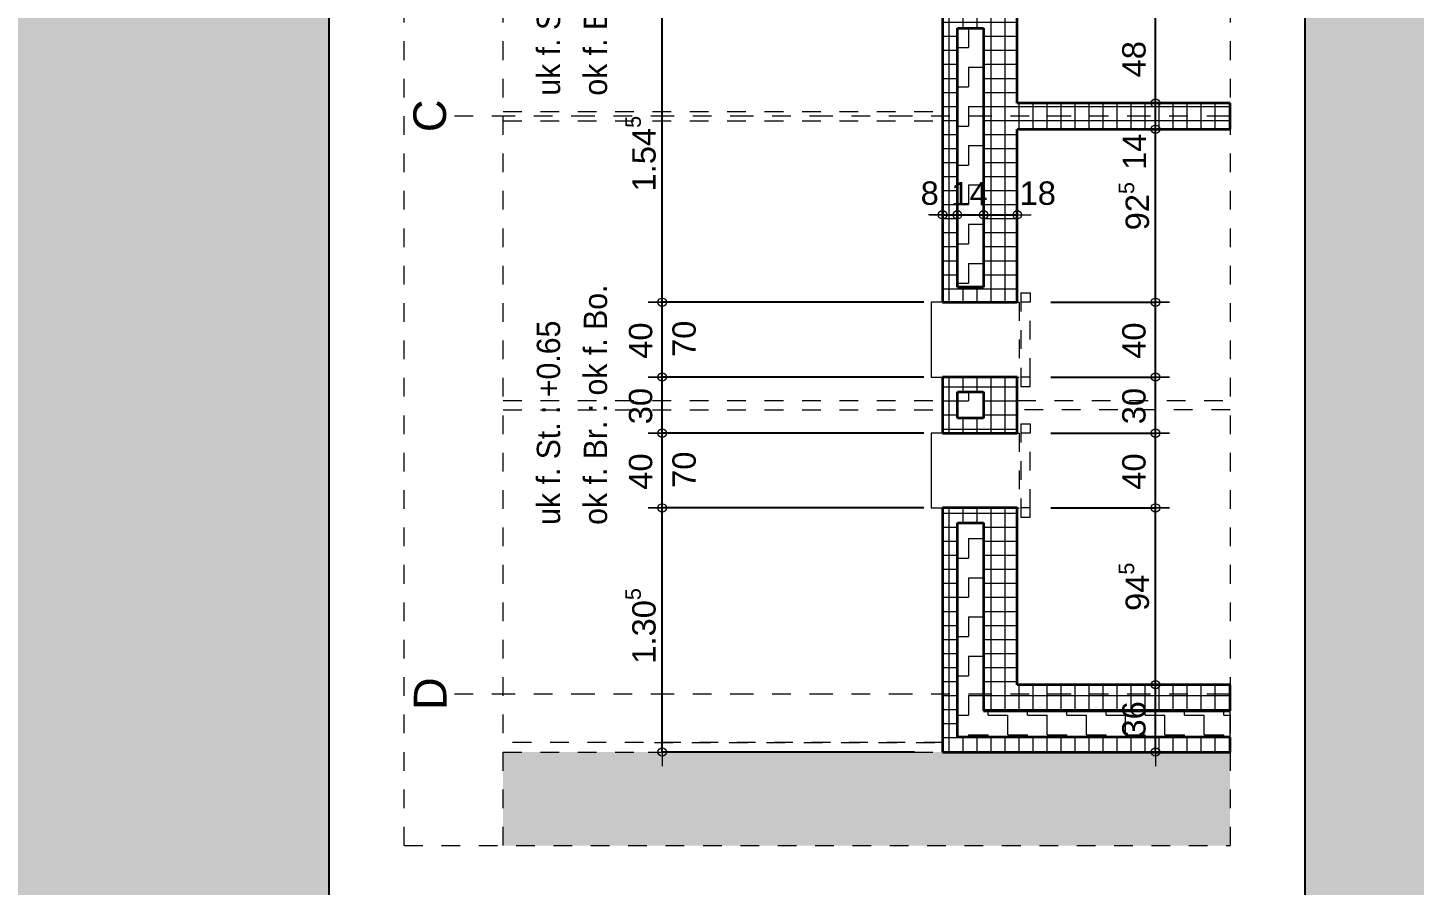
# Model space of a CAD drawing. Header units: metres. Extents: x -117 to -12, y 122 to 163.
# Drawn here: x -89.46 to -82.04, y 144.94 to 149.52 of the extents above; entities that cross this region are included whole.
import ezdxf

# ---------------------------------------------------------------- set-up
doc = ezdxf.new("R2010")
doc.units = ezdxf.units.M
doc.header["$PDMODE"] = 65
for name, pattern in [('AUSGEZOGEN', [0]), ('GETRENNT2_S10', [0.255, 0.125, -0.065, 0, -0.065]), ('STRICHLINIE2_S3', [0.125, 0.075, -0.05]), ('STRICHLINIE_S4', [0.165, 0.125, -0.04]), ('VERDECKT2_S2', [0.09, 0.05, -0.04])]:
    doc.linetypes.add(name, pattern=pattern)
for name, color, linetype, lineweight in [('XR$1$Bauachsen_grob', 7, 'GETRENNT2_S10', 13), ('XR$1$Bauherr', 203, 'VERDECKT2_S2', 13), ('XR$1$Beton_verdeckt_vorne', 7, 'STRICHLINIE2_S3', 13), ('XR$1$Daemmung', 7, 'AUSGEZOGEN', 18), ('XR$1$Detailierung_Allgemein', 7, 'AUSGEZOGEN', 13), ('XR$1$Fensterbank', 7, 'AUSGEZOGEN', 13), ('XR$1$Gartenanlagen', 117, 'STRICHLINIE_S4', 13), ('XR$1$Hilfskonstruktion', 5, 'VERDECKT2_S2', 13), ('XR$1$Text_Koten', 7, 'AUSGEZOGEN', 25), ('XR$1$Wand_Fertigelement', 7, 'AUSGEZOGEN', 35), ('XR$1$Werkplan-_Ausfuehrungsmasse', 7, 'AUSGEZOGEN', 13)]:
    doc.layers.add(name, color=color, linetype=linetype, lineweight=lineweight)
doc.styles.add('ARIAL', font='ARIAL.TTF')
doc.dimstyles.new('_DIMSTYLE_10', dxfattribs={"dimtxt": 0.125, "dimasz": 0.15, "dimexe": 0, "dimexo": 0, "dimgap": 0.0625, "dimtad": 2, "dimdec": 1, "dimlfac": 100, "dimrnd": 0.5, "dimzin": 4, "dimdsep": 46, "dimtxsty": 'ARIAL', "dimblk1": 'ALL_ML_KREIS', "dimblk2": 'ALL_ML_KREIS', "dimsah": 1, "dimcen": 0, "dimclrd": 256, "dimclre": 256, "dimclrt": 256, "dimadec": 0, "dimazin": 0, "dimtfac": 1, "dimtdec": 0, "dimtix": 1, "dimtmove": 2, "dimatfit": 3, "dimfxl": 0, "dimtvp": 1.2, "dimtzin": 0, "dimlwd": 0, "dimlwe": -1, "dimarcsym": 0})
doc.dimstyles.new('_DIMSTYLE_11', dxfattribs={"dimtxt": 0.125, "dimasz": 0.15, "dimexe": 0, "dimexo": 0, "dimgap": 0.0625, "dimtad": 2, "dimdec": 3, "dimrnd": 0.005, "dimzin": 4, "dimdsep": 46, "dimtxsty": 'ARIAL', "dimblk1": 'ALL_ML_KREIS', "dimblk2": 'ALL_ML_KREIS', "dimsah": 1, "dimcen": 0, "dimclrd": 256, "dimclre": 256, "dimclrt": 256, "dimadec": 0, "dimazin": 0, "dimtfac": 1, "dimtdec": 0, "dimtix": 1, "dimtmove": 2, "dimatfit": 3, "dimfxl": 0, "dimtzin": 0, "dimlwd": 0, "dimlwe": -1, "dimarcsym": 0})
doc.dimstyles.new('_DIMSTYLE_34', dxfattribs={"dimtxt": 0.125, "dimasz": 0.15, "dimexe": 0, "dimexo": 0, "dimgap": 0.0625, "dimtad": 2, "dimdec": 1, "dimlfac": 100, "dimrnd": 0.1, "dimzin": 4, "dimdsep": 46, "dimtxsty": 'ARIAL', "dimblk1": 'ALL_ML_KREIS', "dimblk2": 'ALL_ML_KREIS', "dimsah": 1, "dimcen": 0, "dimclrd": 256, "dimclre": 256, "dimclrt": 256, "dimadec": 0, "dimazin": 0, "dimtfac": 1, "dimtdec": 0, "dimtix": 1, "dimtmove": 2, "dimatfit": 3, "dimfxl": 0, "dimtzin": 0, "dimlwd": 0, "dimlwe": -1, "dimarcsym": 0})
doc.dimstyles.new('_DIMSTYLE_37', dxfattribs={"dimtxt": 0.125, "dimasz": 0.15, "dimexe": 0, "dimexo": 0, "dimgap": 0.0625, "dimtad": 2, "dimdec": 1, "dimlfac": 100, "dimrnd": 0.1, "dimzin": 4, "dimdsep": 46, "dimtxsty": 'ARIAL', "dimblk1": 'ALL_ML_KREIS', "dimblk2": 'ALL_ML_KREIS', "dimsah": 1, "dimcen": 0, "dimclrd": 256, "dimclre": 256, "dimclrt": 256, "dimadec": 0, "dimazin": 0, "dimtfac": 1, "dimtdec": 0, "dimtix": 1, "dimtmove": 2, "dimatfit": 3, "dimfxl": 0, "dimtvp": 1.2, "dimtzin": 0, "dimlwd": 0, "dimlwe": -1, "dimarcsym": 0})
pattern_1 = [(0, (0, 0), (0, 0.075), []), (90, (0, 0), (-0.075, 5e-18), [])]
pattern_2 = [(270, (0.21, -0.21), (0.105, -0.105), [0.105, -0.105]), (360, (0.21, -0.21), (0.105, 0.105), [0.105, -0.105])]

# ---------------------------------------------------------------- blocks, each defined once
blk = doc.blocks.new('ALL_ML_KREIS')
at = {"color": 0, "linetype": 'ByBlock', "lineweight": -2}
for p, q in [((0, -0.5), (0, 0.5)), ((-1, 0), (0.5, 0))]:
    blk.add_line(p, q, dxfattribs=at)
blk.add_circle((0, 0), 0.15, dxfattribs=at)
blk = doc.blocks.new('*D226')
at = {"layer": 'DEFPOINTS'}
for p in [(-84.5601, 146.953), (-86.0601, 145.648), (-84.5601, 145.648)]:
    blk.add_point(p, dxfattribs=at)
at = {"layer": 'XR$1$Werkplan-_Ausfuehrungsmasse', "lineweight": -2}
for p, q in [((-84.6601, 146.953), (-86.0601, 146.953)), ((-86.0601, 145.648), (-86.0601, 146.953)), ((-84.7101, 145.648), (-86.0601, 145.648))]:
    blk.add_line(p, q, dxfattribs=at)
at = {"layer": 'XR$1$Werkplan-_Ausfuehrungsmasse', "xscale": 0.15, "yscale": 0.15, "zscale": 0.15}
for p, rotation in [((-86.0601, 146.953), 90), ((-86.0601, 145.648), 270)]:
    blk.add_blockref('ALL_ML_KREIS', p, dxfattribs=dict(at, rotation=rotation))
at = {"layer": 'XR$1$Werkplan-_Ausfuehrungsmasse', "insert": (-86.1749, 146.3223), "char_height": 0.125, "width": 0.625, "attachment_point": 5, "rotation": 90, "style": 'ARIAL'}
blk.add_mtext('\\A1;{\\A1;{1.30\\H0.082500;\\S5^ ;}}', dxfattribs=at)
blk = doc.blocks.new('*D227')
at = {"layer": 'DEFPOINTS'}
for p in [(-84.5601, 147.353), (-86.0601, 146.953), (-84.5601, 146.953)]:
    blk.add_point(p, dxfattribs=at)
at = {"layer": 'XR$1$Werkplan-_Ausfuehrungsmasse', "lineweight": -2}
for p, q in [((-84.6601, 147.353), (-86.0601, 147.353)), ((-86.0601, 146.953), (-86.0601, 147.353)), ((-84.6601, 146.953), (-86.0601, 146.953))]:
    blk.add_line(p, q, dxfattribs=at)
at = {"layer": 'XR$1$Werkplan-_Ausfuehrungsmasse', "xscale": 0.15, "yscale": 0.15, "zscale": 0.15}
for p, rotation in [((-86.0601, 147.353), 90), ((-86.0601, 146.953), 270)]:
    blk.add_blockref('ALL_ML_KREIS', p, dxfattribs=dict(at, rotation=rotation))
at = {"layer": 'XR$1$Werkplan-_Ausfuehrungsmasse', "insert": (-86.1748, 147.1476), "char_height": 0.125, "width": 0.5, "attachment_point": 5, "rotation": 90, "style": 'ARIAL'}
blk.add_mtext('\\A1;{\\A1;{40\\H0.082500;\\S^ ;}}', dxfattribs=at)
at = {"layer": 'XR$1$Werkplan-_Ausfuehrungsmasse', "insert": (-86.0054, 147.0601), "char_height": 0.125, "width": 0.00625, "attachment_point": 1, "rotation": 90, "line_spacing_factor": 0.60241, "style": 'ARIAL'}
blk.add_mtext('\\A1;{70\\H0.082500;\\S^ ;}', dxfattribs=at)
blk = doc.blocks.new('*D228')
at = {"layer": 'DEFPOINTS'}
for p in [(-84.5601, 147.653), (-86.0601, 147.353), (-84.5601, 147.353)]:
    blk.add_point(p, dxfattribs=at)
at = {"layer": 'XR$1$Werkplan-_Ausfuehrungsmasse', "lineweight": -2}
for p, q in [((-84.6601, 147.653), (-86.0601, 147.653)), ((-86.0601, 147.353), (-86.0601, 147.653)), ((-84.6601, 147.353), (-86.0601, 147.353))]:
    blk.add_line(p, q, dxfattribs=at)
at = {"layer": 'XR$1$Werkplan-_Ausfuehrungsmasse', "xscale": 0.15, "yscale": 0.15, "zscale": 0.15}
for p, rotation in [((-86.0601, 147.653), 90), ((-86.0601, 147.353), 270)]:
    blk.add_blockref('ALL_ML_KREIS', p, dxfattribs=dict(at, rotation=rotation))
at = {"layer": 'XR$1$Werkplan-_Ausfuehrungsmasse', "insert": (-86.1749, 147.4976), "char_height": 0.125, "width": 0.5, "attachment_point": 5, "rotation": 90, "style": 'ARIAL'}
blk.add_mtext('\\A1;{\\A1;{30\\H0.082500;\\S^ ;}}', dxfattribs=at)
blk = doc.blocks.new('*D229')
at = {"layer": 'DEFPOINTS'}
for p in [(-84.5601, 148.053), (-86.0601, 147.653), (-84.5601, 147.653)]:
    blk.add_point(p, dxfattribs=at)
at = {"layer": 'XR$1$Werkplan-_Ausfuehrungsmasse', "lineweight": -2}
for p, q in [((-84.6601, 148.053), (-86.0601, 148.053)), ((-86.0601, 147.653), (-86.0601, 148.053)), ((-84.6601, 147.653), (-86.0601, 147.653))]:
    blk.add_line(p, q, dxfattribs=at)
at = {"layer": 'XR$1$Werkplan-_Ausfuehrungsmasse', "xscale": 0.15, "yscale": 0.15, "zscale": 0.15}
for p, rotation in [((-86.0601, 148.053), 90), ((-86.0601, 147.653), 270)]:
    blk.add_blockref('ALL_ML_KREIS', p, dxfattribs=dict(at, rotation=rotation))
at = {"layer": 'XR$1$Werkplan-_Ausfuehrungsmasse', "insert": (-86.1748, 147.8476), "char_height": 0.125, "width": 0.5, "attachment_point": 5, "rotation": 90, "style": 'ARIAL'}
blk.add_mtext('\\A1;{\\A1;{40\\H0.082500;\\S^ ;}}', dxfattribs=at)
at = {"layer": 'XR$1$Werkplan-_Ausfuehrungsmasse', "insert": (-86.0054, 147.7601), "char_height": 0.125, "width": 0.00625, "attachment_point": 1, "rotation": 90, "line_spacing_factor": 0.60241, "style": 'ARIAL'}
blk.add_mtext('\\A1;{70\\H0.082500;\\S^ ;}', dxfattribs=at)
blk = doc.blocks.new('*D230')
at = {"layer": 'DEFPOINTS'}
for p in [(-84.5601, 149.598), (-86.0601, 148.053), (-84.5601, 148.053)]:
    blk.add_point(p, dxfattribs=at)
at = {"layer": 'XR$1$Werkplan-_Ausfuehrungsmasse', "lineweight": -2}
for p, q in [((-84.6601, 149.598), (-86.0601, 149.598)), ((-86.0601, 148.053), (-86.0601, 149.598)), ((-84.6601, 148.053), (-86.0601, 148.053))]:
    blk.add_line(p, q, dxfattribs=at)
at = {"layer": 'XR$1$Werkplan-_Ausfuehrungsmasse', "xscale": 0.15, "yscale": 0.15, "zscale": 0.15}
for p, rotation in [((-86.0601, 149.598), 90), ((-86.0601, 148.053), 270)]:
    blk.add_blockref('ALL_ML_KREIS', p, dxfattribs=dict(at, rotation=rotation))
at = {"layer": 'XR$1$Werkplan-_Ausfuehrungsmasse', "insert": (-86.1748, 148.8473), "char_height": 0.125, "width": 0.625, "attachment_point": 5, "rotation": 90, "style": 'ARIAL'}
blk.add_mtext('\\A1;{\\A1;{1.54\\H0.082500;\\S5^ ;}}', dxfattribs=at)
blk = doc.blocks.new('*D237')
at = {"layer": 'DEFPOINTS'}
for p in [(-84.1601, 146.008), (-84.5601, 145.648), (-83.4201, 145.648)]:
    blk.add_point(p, dxfattribs=at)
at = {"layer": 'XR$1$Werkplan-_Ausfuehrungsmasse', "lineweight": -2}
for p, q in [((-83.9801, 146.008), (-83.4201, 146.008)), ((-83.4201, 145.648), (-83.4201, 146.008)), ((-83.9801, 145.648), (-83.4201, 145.648))]:
    blk.add_line(p, q, dxfattribs=at)
at = {"layer": 'XR$1$Werkplan-_Ausfuehrungsmasse', "xscale": 0.15, "yscale": 0.15, "zscale": 0.15}
for p, rotation in [((-83.4201, 146.008), 90), ((-83.4201, 145.648), 270)]:
    blk.add_blockref('ALL_ML_KREIS', p, dxfattribs=dict(at, rotation=rotation))
at = {"layer": 'XR$1$Werkplan-_Ausfuehrungsmasse', "insert": (-83.5349, 145.8224), "char_height": 0.125, "width": 0.5, "attachment_point": 5, "rotation": 90, "style": 'ARIAL'}
blk.add_mtext('\\A1;{\\A1;{36\\H0.082500;\\S^ ;}}', dxfattribs=at)
blk = doc.blocks.new('*D238')
at = {"layer": 'DEFPOINTS'}
for p in [(-84.1601, 146.953), (-84.1601, 146.008), (-83.4201, 146.008)]:
    blk.add_point(p, dxfattribs=at)
at = {"layer": 'XR$1$Werkplan-_Ausfuehrungsmasse', "lineweight": -2}
for p, q in [((-83.9801, 146.953), (-83.4201, 146.953)), ((-83.4201, 146.008), (-83.4201, 146.953)), ((-83.9801, 146.008), (-83.4201, 146.008))]:
    blk.add_line(p, q, dxfattribs=at)
at = {"layer": 'XR$1$Werkplan-_Ausfuehrungsmasse', "xscale": 0.15, "yscale": 0.15, "zscale": 0.15}
for p, rotation in [((-83.4201, 146.953), 90), ((-83.4201, 146.008), 270)]:
    blk.add_blockref('ALL_ML_KREIS', p, dxfattribs=dict(at, rotation=rotation))
at = {"layer": 'XR$1$Werkplan-_Ausfuehrungsmasse', "insert": (-83.5348, 146.5314), "char_height": 0.125, "width": 0.5, "attachment_point": 5, "rotation": 90, "style": 'ARIAL'}
blk.add_mtext('\\A1;{\\A1;{94\\H0.082500;\\S5^ ;}}', dxfattribs=at)
blk = doc.blocks.new('*D239')
at = {"layer": 'DEFPOINTS'}
for p in [(-84.1601, 147.353), (-84.1601, 146.953), (-83.4201, 146.953)]:
    blk.add_point(p, dxfattribs=at)
at = {"layer": 'XR$1$Werkplan-_Ausfuehrungsmasse', "lineweight": -2}
for p, q in [((-83.9801, 147.353), (-83.4201, 147.353)), ((-83.4201, 146.953), (-83.4201, 147.353)), ((-83.9801, 146.953), (-83.4201, 146.953))]:
    blk.add_line(p, q, dxfattribs=at)
at = {"layer": 'XR$1$Werkplan-_Ausfuehrungsmasse', "xscale": 0.15, "yscale": 0.15, "zscale": 0.15}
for p, rotation in [((-83.4201, 147.353), 90), ((-83.4201, 146.953), 270)]:
    blk.add_blockref('ALL_ML_KREIS', p, dxfattribs=dict(at, rotation=rotation))
at = {"layer": 'XR$1$Werkplan-_Ausfuehrungsmasse', "insert": (-83.5348, 147.1476), "char_height": 0.125, "width": 0.5, "attachment_point": 5, "rotation": 90, "style": 'ARIAL'}
blk.add_mtext('\\A1;{\\A1;{40\\H0.082500;\\S^ ;}}', dxfattribs=at)
blk = doc.blocks.new('*D240')
at = {"layer": 'DEFPOINTS'}
for p in [(-84.1601, 147.653), (-84.1601, 147.353), (-83.4201, 147.353)]:
    blk.add_point(p, dxfattribs=at)
at = {"layer": 'XR$1$Werkplan-_Ausfuehrungsmasse', "lineweight": -2}
for p, q in [((-83.9801, 147.653), (-83.4201, 147.653)), ((-83.4201, 147.353), (-83.4201, 147.653)), ((-83.9801, 147.353), (-83.4201, 147.353))]:
    blk.add_line(p, q, dxfattribs=at)
at = {"layer": 'XR$1$Werkplan-_Ausfuehrungsmasse', "xscale": 0.15, "yscale": 0.15, "zscale": 0.15}
for p, rotation in [((-83.4201, 147.653), 90), ((-83.4201, 147.353), 270)]:
    blk.add_blockref('ALL_ML_KREIS', p, dxfattribs=dict(at, rotation=rotation))
at = {"layer": 'XR$1$Werkplan-_Ausfuehrungsmasse', "insert": (-83.5349, 147.4976), "char_height": 0.125, "width": 0.5, "attachment_point": 5, "rotation": 90, "style": 'ARIAL'}
blk.add_mtext('\\A1;{\\A1;{30\\H0.082500;\\S^ ;}}', dxfattribs=at)
blk = doc.blocks.new('*D241')
at = {"layer": 'DEFPOINTS'}
for p in [(-84.1601, 148.053), (-84.1601, 147.653), (-83.4201, 147.653)]:
    blk.add_point(p, dxfattribs=at)
at = {"layer": 'XR$1$Werkplan-_Ausfuehrungsmasse', "lineweight": -2}
for p, q in [((-83.9801, 148.053), (-83.4201, 148.053)), ((-83.4201, 147.653), (-83.4201, 148.053)), ((-83.9801, 147.653), (-83.4201, 147.653))]:
    blk.add_line(p, q, dxfattribs=at)
at = {"layer": 'XR$1$Werkplan-_Ausfuehrungsmasse', "xscale": 0.15, "yscale": 0.15, "zscale": 0.15}
for p, rotation in [((-83.4201, 148.053), 90), ((-83.4201, 147.653), 270)]:
    blk.add_blockref('ALL_ML_KREIS', p, dxfattribs=dict(at, rotation=rotation))
at = {"layer": 'XR$1$Werkplan-_Ausfuehrungsmasse', "insert": (-83.5348, 147.8476), "char_height": 0.125, "width": 0.5, "attachment_point": 5, "rotation": 90, "style": 'ARIAL'}
blk.add_mtext('\\A1;{\\A1;{40\\H0.082500;\\S^ ;}}', dxfattribs=at)
blk = doc.blocks.new('*D242')
at = {"layer": 'DEFPOINTS'}
for p in [(-84.1601, 148.978), (-84.1601, 148.053), (-83.4201, 148.053)]:
    blk.add_point(p, dxfattribs=at)
at = {"layer": 'XR$1$Werkplan-_Ausfuehrungsmasse', "lineweight": -2}
for p, q in [((-83.9801, 148.978), (-83.4201, 148.978)), ((-83.4201, 148.053), (-83.4201, 148.978)), ((-83.9801, 148.053), (-83.4201, 148.053))]:
    blk.add_line(p, q, dxfattribs=at)
at = {"layer": 'XR$1$Werkplan-_Ausfuehrungsmasse', "xscale": 0.15, "yscale": 0.15, "zscale": 0.15}
for p, rotation in [((-83.4201, 148.978), 90), ((-83.4201, 148.053), 270)]:
    blk.add_blockref('ALL_ML_KREIS', p, dxfattribs=dict(at, rotation=rotation))
at = {"layer": 'XR$1$Werkplan-_Ausfuehrungsmasse', "insert": (-83.5348, 148.5664), "char_height": 0.125, "width": 0.5, "attachment_point": 5, "rotation": 90, "style": 'ARIAL'}
blk.add_mtext('\\A1;{\\A1;{92\\H0.082500;\\S5^ ;}}', dxfattribs=at)
blk = doc.blocks.new('*D243')
at = {"layer": 'DEFPOINTS'}
for p in [(-84.1601, 149.118), (-84.1601, 148.978), (-83.4201, 148.978)]:
    blk.add_point(p, dxfattribs=at)
at = {"layer": 'XR$1$Werkplan-_Ausfuehrungsmasse', "lineweight": -2}
for p, q in [((-83.9801, 149.118), (-83.4201, 149.118)), ((-83.4201, 148.978), (-83.4201, 149.118)), ((-83.9801, 148.978), (-83.4201, 148.978))]:
    blk.add_line(p, q, dxfattribs=at)
at = {"layer": 'XR$1$Werkplan-_Ausfuehrungsmasse', "xscale": 0.15, "yscale": 0.15, "zscale": 0.15}
for p, rotation in [((-83.4201, 149.118), 90), ((-83.4201, 148.978), 270)]:
    blk.add_blockref('ALL_ML_KREIS', p, dxfattribs=dict(at, rotation=rotation))
at = {"layer": 'XR$1$Werkplan-_Ausfuehrungsmasse', "insert": (-83.5326, 148.8573), "char_height": 0.125, "width": 0.5, "attachment_point": 5, "rotation": 90, "style": 'ARIAL'}
blk.add_mtext('\\A1;{\\A1;{14\\H0.082500;\\S^ ;}}', dxfattribs=at)
blk = doc.blocks.new('*D244')
at = {"layer": 'DEFPOINTS'}
for p in [(-84.1601, 149.598), (-84.1601, 149.118), (-83.4201, 149.118)]:
    blk.add_point(p, dxfattribs=at)
at = {"layer": 'XR$1$Werkplan-_Ausfuehrungsmasse', "lineweight": -2}
for p, q in [((-83.9801, 149.598), (-83.4201, 149.598)), ((-83.4201, 149.118), (-83.4201, 149.598)), ((-83.9801, 149.118), (-83.4201, 149.118))]:
    blk.add_line(p, q, dxfattribs=at)
at = {"layer": 'XR$1$Werkplan-_Ausfuehrungsmasse', "xscale": 0.15, "yscale": 0.15, "zscale": 0.15}
for p, rotation in [((-83.4201, 149.598), 90), ((-83.4201, 149.118), 270)]:
    blk.add_blockref('ALL_ML_KREIS', p, dxfattribs=dict(at, rotation=rotation))
at = {"layer": 'XR$1$Werkplan-_Ausfuehrungsmasse', "insert": (-83.5348, 149.3523), "char_height": 0.125, "width": 0.5, "attachment_point": 5, "rotation": 90, "style": 'ARIAL'}
blk.add_mtext('\\A1;{\\A1;{48\\H0.082500;\\S^ ;}}', dxfattribs=at)
blk = doc.blocks.new('COMPLEXOBJECT_20')
at = {"layer": 'XR$1$Bauachsen_grob', "color": 8}
for p, q in [((-83.0212, 149.048), (-87.1704, 149.048)), ((-83.0212, 145.958), (-87.1704, 145.958))]:
    blk.add_line(p, q, dxfattribs=at)
at = {"layer": 'XR$1$Bauachsen_grob', "color": 8, "linetype": 'AUSGEZOGEN', "lineweight": 13, "char_height": 0.175, "width": 0.264875, "attachment_point": 9, "rotation": 90, "style": 'ARIAL'}
for s, insert in [('\\W0.99;C', (-87.214, 149.137)), ('\\W0.99;D', (-87.214, 146.047))]:
    blk.add_mtext(s, dxfattribs=dict(at, insert=insert))
blk = doc.blocks.new('COMPLEXOBJECT_21')
at = {"layer": 'XR$1$Detailierung_Allgemein', "lineweight": 25}
for p, q in [((-87.8415, 144.748), (-87.8415, 155.348)), ((-82.6212, 155.348), (-82.6212, 144.748))]:
    blk.add_line(p, q, dxfattribs=at)
blk = doc.blocks.new('*D893')
at = {"layer": 'DEFPOINTS'}
for p in [(-84.5601, 148.5207), (-84.4801, 148.133), (-84.5601, 148.053)]:
    blk.add_point(p, dxfattribs=at)
at = {"layer": 'XR$1$Werkplan-_Ausfuehrungsmasse', "lineweight": -2}
for p, q in [((-84.5601, 148.2207), (-84.5601, 148.5207)), ((-84.5601, 148.5207), (-84.4801, 148.5207)), ((-84.4801, 148.2207), (-84.4801, 148.5207))]:
    blk.add_line(p, q, dxfattribs=at)
at = {"layer": 'XR$1$Werkplan-_Ausfuehrungsmasse', "xscale": 0.15, "yscale": 0.15, "zscale": 0.15, "rotation": 180}
blk.add_blockref('ALL_ML_KREIS', (-84.5601, 148.5207), dxfattribs=at)
at = {"layer": 'XR$1$Werkplan-_Ausfuehrungsmasse', "xscale": 0.15, "yscale": 0.15, "zscale": 0.15}
blk.add_blockref('ALL_ML_KREIS', (-84.4801, 148.5207), dxfattribs=at)
at = {"layer": 'XR$1$Werkplan-_Ausfuehrungsmasse', "insert": (-84.6283, 148.6353), "char_height": 0.125, "width": 0.375, "attachment_point": 5, "style": 'ARIAL'}
blk.add_mtext('\\A1;{\\A1;{8\\H0.082500;\\S^ ;}}', dxfattribs=at)
blk = doc.blocks.new('*D894')
at = {"layer": 'DEFPOINTS'}
for p in [(-84.4801, 148.5207), (-84.4801, 148.133), (-84.3401, 148.133)]:
    blk.add_point(p, dxfattribs=at)
at = {"layer": 'XR$1$Werkplan-_Ausfuehrungsmasse', "lineweight": -2}
for p, q in [((-84.4801, 148.2207), (-84.4801, 148.5207)), ((-84.4801, 148.5207), (-84.3401, 148.5207)), ((-84.3401, 148.2207), (-84.3401, 148.5207))]:
    blk.add_line(p, q, dxfattribs=at)
at = {"layer": 'XR$1$Werkplan-_Ausfuehrungsmasse', "xscale": 0.15, "yscale": 0.15, "zscale": 0.15, "rotation": 180}
blk.add_blockref('ALL_ML_KREIS', (-84.4801, 148.5207), dxfattribs=at)
at = {"layer": 'XR$1$Werkplan-_Ausfuehrungsmasse', "xscale": 0.15, "yscale": 0.15, "zscale": 0.15}
blk.add_blockref('ALL_ML_KREIS', (-84.3401, 148.5207), dxfattribs=at)
at = {"layer": 'XR$1$Werkplan-_Ausfuehrungsmasse', "insert": (-84.4155, 148.6332), "char_height": 0.125, "width": 0.5, "attachment_point": 5, "style": 'ARIAL'}
blk.add_mtext('\\A1;{\\A1;{14\\H0.082500;\\S^ ;}}', dxfattribs=at)
blk = doc.blocks.new('*D895')
at = {"layer": 'DEFPOINTS'}
for p in [(-84.3401, 148.5207), (-84.3401, 148.133), (-84.1601, 148.053)]:
    blk.add_point(p, dxfattribs=at)
at = {"layer": 'XR$1$Werkplan-_Ausfuehrungsmasse', "lineweight": -2}
for p, q in [((-84.3401, 148.2207), (-84.3401, 148.5207)), ((-84.3401, 148.5207), (-84.1601, 148.5207)), ((-84.1601, 148.2207), (-84.1601, 148.5207))]:
    blk.add_line(p, q, dxfattribs=at)
at = {"layer": 'XR$1$Werkplan-_Ausfuehrungsmasse', "xscale": 0.15, "yscale": 0.15, "zscale": 0.15, "rotation": 180}
blk.add_blockref('ALL_ML_KREIS', (-84.3401, 148.5207), dxfattribs=at)
at = {"layer": 'XR$1$Werkplan-_Ausfuehrungsmasse', "xscale": 0.15, "yscale": 0.15, "zscale": 0.15}
blk.add_blockref('ALL_ML_KREIS', (-84.1601, 148.5207), dxfattribs=at)
at = {"layer": 'XR$1$Werkplan-_Ausfuehrungsmasse', "insert": (-84.0501, 148.6353), "char_height": 0.125, "width": 0.5, "attachment_point": 5, "style": 'ARIAL'}
blk.add_mtext('\\A1;{\\A1;{18\\H0.082500;\\S^ ;}}', dxfattribs=at)

msp = doc.modelspace()

# ---------------------------------------------------------------- hatches: boundary and pattern name
at = {"layer": 'XR$1$Daemmung', "linetype": 'AUSGEZOGEN', "lineweight": 13}
h = msp.add_hatch(dxfattribs=at)
h.set_pattern_fill('MUSTER', color=256, scale=0.105, angle=270, style=0, pattern_type=2)
h.set_pattern_definition(pattern_2)
h.paths.add_polyline_path([(-84.4801, 149.518), (-84.4801, 148.133), (-84.3401, 148.133), (-84.3401, 149.518)], flags=0)
h = msp.add_hatch(dxfattribs=at)
h.set_pattern_fill('MUSTER', color=256, scale=0.105, angle=270, style=0, pattern_type=2)
h.set_pattern_definition(pattern_2)
h.paths.add_polyline_path([(-84.4801, 147.573), (-84.4801, 147.433), (-84.3401, 147.433), (-84.3401, 147.573)], flags=0)
h = msp.add_hatch(dxfattribs=at)
h.set_pattern_fill('MUSTER', color=256, scale=0.105, angle=270, style=0, pattern_type=2)
h.set_pattern_definition(pattern_2)
h.paths.add_polyline_path([(-84.4801, 146.873), (-84.4801, 145.728), (-84.3401, 145.728), (-84.3401, 146.873)], flags=0)
h = msp.add_hatch(dxfattribs=at)
h.set_pattern_fill('MUSTER', color=256, scale=0.105, style=0, pattern_type=2)
h.set_pattern_definition([(0, (0.21, 0.21), (0.105, 0.105), [0.105, -0.105]), (90, (0.21, 0.21), (-0.105, 0.105), [0.105, -0.105])])
h.paths.add_polyline_path([(-84.3401, 145.728), (-83.0212, 145.728), (-83.0212, 145.868), (-84.3401, 145.868)], flags=0)
at = {"layer": 'XR$1$Gartenanlagen', "linetype": 'AUSGEZOGEN', "lineweight": -3}
h = msp.add_hatch(color=254, dxfattribs=at)
h.paths.add_polyline_path([(-28.4581, 146.738), (-28.4581, 149.458), (-28.4581, 149.758), (-30.393, 151.7134), (-32.1607, 149.9457), (-33.9285, 151.7134), (-35.6963, 149.9457), (-37.464, 151.7134), (-39.2318, 149.9457), (-45.449, 156.158), (-71.7431, 156.158), (-71.7431, 146.738)])
h.paths.add_polyline_path([(-80.8054, 151.7796), (-80.8054, 156.158), (-98.7957, 156.158), (-99.026, 156.1587), (-99.026, 156.158), (-99.1625, 156.0402), (-104.6764, 151.253), (-108.8664, 122.9999), (-31.5181, 122.8431), (-31.5181, 132.438), (-71.6081, 132.438), (-71.6081, 135.438), (-72.4331, 135.438), (-72.4331, 135.378), (-73.4331, 135.378), (-73.4331, 135.438), (-80.1306, 135.438), (-80.1306, 143.738), (-75.4451, 143.738), (-75.4451, 151.7796)])
h.paths.add_polyline_path([(-83.0212, 153.948), (-83.0212, 154.448), (-86.9116, 154.448), (-86.9116, 153.948)])
h.paths.add_polyline_path([(-86.9116, 145.648), (-86.9116, 145.148), (-83.0212, 145.148), (-83.0212, 145.648)])
h.paths.add_polyline_path([(-87.8415, 144.748), (-87.8415, 155.348), (-82.6212, 155.348), (-82.6212, 144.748)], flags=16)
at = {"layer": 'XR$1$Wand_Fertigelement', "lineweight": 13}
h = msp.add_hatch(dxfattribs=at)
h.set_pattern_fill('SCHRAFFUR_7', color=256, scale=0.05, style=0, pattern_type=2)
h.set_pattern_definition(pattern_1)
h.paths.add_polyline_path([(-84.5601, 149.518), (-84.3401, 149.518), (-84.3401, 149.598), (-84.5601, 149.598)], flags=0)
h = msp.add_hatch(dxfattribs=at)
h.set_pattern_fill('SCHRAFFUR_7', color=256, scale=0.05, style=0, pattern_type=2)
h.set_pattern_definition(pattern_1)
h.paths.add_polyline_path([(-84.3401, 149.598), (-84.3401, 148.053), (-84.1601, 148.053), (-84.1601, 149.598)], flags=0)
h = msp.add_hatch(dxfattribs=at)
h.set_pattern_fill('SCHRAFFUR_7', color=256, scale=0.05, style=0, pattern_type=2)
h.set_pattern_definition(pattern_1)
h.paths.add_polyline_path([(-84.5601, 149.518), (-84.5601, 148.133), (-84.4801, 148.133), (-84.4801, 149.518)], flags=0)
at = {"layer": 'XR$1$Wand_Fertigelement', "linetype": 'AUSGEZOGEN', "lineweight": 13}
h = msp.add_hatch(dxfattribs=at)
h.set_pattern_fill('SCHRAFFUR_7', scale=0.05, style=0, pattern_type=2)
h.set_pattern_definition(pattern_1)
h.paths.add_polyline_path([(-84.1601, 148.978), (-83.0212, 148.978), (-83.0212, 149.118), (-84.1601, 149.118)], flags=0)
at = {"layer": 'XR$1$Wand_Fertigelement', "lineweight": 13}
h = msp.add_hatch(dxfattribs=at)
h.set_pattern_fill('SCHRAFFUR_7', color=256, scale=0.05, style=0, pattern_type=2)
h.set_pattern_definition(pattern_1)
h.paths.add_polyline_path([(-84.5601, 148.053), (-84.3401, 148.053), (-84.3401, 148.133), (-84.5601, 148.133)], flags=0)
h = msp.add_hatch(dxfattribs=at)
h.set_pattern_fill('SCHRAFFUR_7', color=256, scale=0.05, style=0, pattern_type=2)
h.set_pattern_definition(pattern_1)
h.paths.add_polyline_path([(-84.5601, 147.573), (-84.3401, 147.573), (-84.3401, 147.653), (-84.5601, 147.653)], flags=0)
h = msp.add_hatch(dxfattribs=at)
h.set_pattern_fill('SCHRAFFUR_7', color=256, scale=0.05, style=0, pattern_type=2)
h.set_pattern_definition(pattern_1)
h.paths.add_polyline_path([(-84.3401, 147.653), (-84.3401, 147.353), (-84.1601, 147.353), (-84.1601, 147.653)], flags=0)
h = msp.add_hatch(dxfattribs=at)
h.set_pattern_fill('SCHRAFFUR_7', color=256, scale=0.05, style=0, pattern_type=2)
h.set_pattern_definition(pattern_1)
h.paths.add_polyline_path([(-84.5601, 147.573), (-84.5601, 147.433), (-84.4801, 147.433), (-84.4801, 147.573)], flags=0)
h = msp.add_hatch(dxfattribs=at)
h.set_pattern_fill('SCHRAFFUR_7', color=256, scale=0.05, style=0, pattern_type=2)
h.set_pattern_definition(pattern_1)
h.paths.add_polyline_path([(-84.5601, 147.353), (-84.3401, 147.353), (-84.3401, 147.433), (-84.5601, 147.433)], flags=0)
h = msp.add_hatch(dxfattribs=at)
h.set_pattern_fill('SCHRAFFUR_7', color=256, scale=0.05, style=0, pattern_type=2)
h.set_pattern_definition(pattern_1)
h.paths.add_polyline_path([(-84.5601, 146.873), (-84.3401, 146.873), (-84.3401, 146.953), (-84.5601, 146.953)], flags=0)
h = msp.add_hatch(dxfattribs=at)
h.set_pattern_fill('SCHRAFFUR_7', color=256, scale=0.05, style=0, pattern_type=2)
h.set_pattern_definition(pattern_1)
h.paths.add_polyline_path([(-84.3401, 146.953), (-84.3401, 145.868), (-84.1601, 145.868), (-84.1601, 146.953)], flags=0)
h = msp.add_hatch(dxfattribs=at)
h.set_pattern_fill('SCHRAFFUR_7', color=256, scale=0.05, style=0, pattern_type=2)
h.set_pattern_definition(pattern_1)
h.paths.add_polyline_path([(-84.5601, 146.873), (-84.5601, 145.648), (-84.4801, 145.648), (-84.4801, 146.873)], flags=0)
h = msp.add_hatch(dxfattribs=at)
h.set_pattern_fill('SCHRAFFUR_7', color=256, scale=0.05, style=0, pattern_type=2)
h.set_pattern_definition(pattern_1)
h.paths.add_polyline_path([(-84.1601, 145.868), (-83.0212, 145.868), (-83.0212, 146.008), (-84.1601, 146.008)], flags=0)
h = msp.add_hatch(dxfattribs=at)
h.set_pattern_fill('SCHRAFFUR_7', color=256, scale=0.05, style=0, pattern_type=2)
h.set_pattern_definition(pattern_1)
h.paths.add_polyline_path([(-84.4801, 145.648), (-83.0212, 145.648), (-83.0212, 145.728), (-84.4801, 145.728)], flags=0)

# ---------------------------------------------------------------- linework, layer by layer
at = {"layer": 'XR$1$Bauherr'}
for p, q in [((-86.9116, 149.073), (-84.5601, 149.073)), ((-86.9116, 149.023), (-84.5601, 149.023)), ((-84.1401, 148.103), (-84.1401, 147.603)), ((-84.1401, 148.103), (-84.0901, 148.103)), ((-84.0901, 148.103), (-84.0901, 148.053)), ((-84.0901, 148.053), (-84.1401, 148.053)), ((-84.0901, 147.653), (-84.0901, 148.053)), ((-84.0901, 147.653), (-84.1401, 147.653)), ((-84.0901, 147.603), (-84.0901, 147.653)), ((-84.1401, 147.603), (-84.0901, 147.603)), ((-86.9116, 147.528), (-84.5601, 147.528)), ((-84.1601, 147.478), (-84.1601, 147.528)), ((-84.1601, 147.528), (-83.0212, 147.528)), ((-86.9116, 147.478), (-84.5601, 147.478)), ((-83.0212, 147.478), (-84.1601, 147.478)), ((-84.1401, 147.403), (-84.1401, 146.903)), ((-84.1401, 147.403), (-84.0901, 147.403)), ((-84.0901, 147.403), (-84.0901, 147.353)), ((-84.0901, 147.353), (-84.1401, 147.353)), ((-84.0901, 146.953), (-84.0901, 147.353)), ((-84.0901, 146.953), (-84.1401, 146.953)), ((-84.0901, 146.903), (-84.0901, 146.953)), ((-84.1401, 146.903), (-84.0901, 146.903)), ((-84.5601, 145.698), (-86.9116, 145.698)), ((-86.1016, 145.698), (-84.5621, 145.698)), ((-86.9116, 145.648), (-84.5601, 145.648))]:
    msp.add_line(p, q, dxfattribs=at)
at = {"layer": 'XR$1$Beton_verdeckt_vorne'}
for p, q in [((-84.1601, 148.053), (-84.1501, 148.053)), ((-84.1501, 148.053), (-84.1501, 147.653)), ((-84.1601, 147.653), (-84.1501, 147.653)), ((-84.1601, 147.353), (-84.1501, 147.353)), ((-84.1501, 147.353), (-84.1501, 146.953)), ((-84.1601, 146.953), (-84.1501, 146.953))]:
    msp.add_line(p, q, dxfattribs=at)
at = {"layer": 'XR$1$Daemmung', "linetype": 'AUSGEZOGEN'}
for p, q in [((-84.4801, 149.518), (-84.4801, 148.133)), ((-84.3401, 149.518), (-84.4801, 149.518)), ((-84.3401, 148.133), (-84.3401, 149.518)), ((-84.4801, 148.133), (-84.3401, 148.133)), ((-84.4801, 147.573), (-84.4801, 147.433)), ((-84.3401, 147.573), (-84.4801, 147.573)), ((-84.3401, 147.433), (-84.3401, 147.573)), ((-84.4801, 147.433), (-84.3401, 147.433)), ((-84.4801, 146.873), (-84.4801, 145.728)), ((-84.3401, 146.873), (-84.4801, 146.873)), ((-84.3401, 145.868), (-84.3401, 146.873)), ((-84.1601, 145.868), (-84.3401, 145.868)), ((-83.0212, 145.868), (-84.1601, 145.868)), ((-83.0212, 145.728), (-83.0212, 145.868)), ((-84.4801, 145.728), (-84.3401, 145.728)), ((-84.3401, 145.728), (-83.0212, 145.728))]:
    msp.add_line(p, q, dxfattribs=at)
at = {"layer": 'XR$1$Fensterbank'}
for p, q in [((-84.5601, 148.053), (-84.6201, 148.053)), ((-84.6201, 148.053), (-84.6201, 147.653)), ((-84.6201, 147.653), (-84.5601, 147.653)), ((-84.5601, 147.353), (-84.6201, 147.353)), ((-84.6201, 147.353), (-84.6201, 146.953)), ((-84.6201, 146.953), (-84.5601, 146.953))]:
    msp.add_line(p, q, dxfattribs=at)
at = {"layer": 'XR$1$Hilfskonstruktion'}
for p, q in [((-87.4415, 145.148), (-87.4415, 154.448)), ((-86.9116, 145.148), (-86.9116, 154.448)), ((-83.0212, 154.448), (-83.0212, 145.148)), ((-87.4415, 145.148), (-83.0212, 145.148))]:
    msp.add_line(p, q, dxfattribs=at)
msp.add_lwpolyline([(-83.0212, 146.578), (-83.0212, 146.578)], close=True, dxfattribs=at)
at = {"layer": 'XR$1$Wand_Fertigelement'}
for p, q in [((-84.5601, 149.598), (-84.5601, 149.518)), ((-84.1601, 149.118), (-84.1601, 149.598)), ((-84.5601, 149.518), (-84.5601, 148.133)), ((-84.4801, 148.133), (-84.4801, 149.518)), ((-84.4801, 149.518), (-84.3401, 149.518)), ((-84.3401, 149.518), (-84.3401, 148.133)), ((-84.1601, 148.053), (-84.1601, 148.978)), ((-84.5601, 148.133), (-84.5601, 148.053)), ((-84.3401, 148.133), (-84.4801, 148.133)), ((-84.5601, 148.053), (-84.4801, 148.053)), ((-84.4801, 148.053), (-84.3401, 148.053)), ((-84.3401, 148.053), (-84.1601, 148.053)), ((-84.4801, 147.653), (-84.5601, 147.653)), ((-84.5601, 147.653), (-84.5601, 147.573)), ((-84.3401, 147.653), (-84.4801, 147.653)), ((-84.1601, 147.653), (-84.3401, 147.653)), ((-84.1601, 147.353), (-84.1601, 147.653)), ((-84.5601, 147.573), (-84.5601, 147.433)), ((-84.4801, 147.433), (-84.4801, 147.573)), ((-84.4801, 147.573), (-84.3401, 147.573)), ((-84.3401, 147.573), (-84.3401, 147.433)), ((-84.5601, 147.433), (-84.5601, 147.353)), ((-84.3401, 147.433), (-84.4801, 147.433)), ((-84.5601, 147.353), (-84.4801, 147.353)), ((-84.4801, 147.353), (-84.3401, 147.353)), ((-84.3401, 147.353), (-84.1601, 147.353)), ((-84.4801, 146.953), (-84.5601, 146.953)), ((-84.5601, 146.953), (-84.5601, 146.873)), ((-84.3401, 146.953), (-84.4801, 146.953)), ((-84.1601, 146.953), (-84.3401, 146.953)), ((-84.1601, 146.008), (-84.1601, 146.953)), ((-84.5601, 146.873), (-84.5601, 145.648)), ((-84.4801, 145.728), (-84.4801, 146.873)), ((-84.4801, 146.873), (-84.3401, 146.873)), ((-84.3401, 146.873), (-84.3401, 145.868)), ((-83.0212, 146.008), (-84.1601, 146.008)), ((-83.0212, 145.868), (-83.0212, 146.008)), ((-84.3401, 145.868), (-84.1601, 145.868)), ((-84.1601, 145.868), (-83.0212, 145.868)), ((-84.3401, 145.728), (-84.4801, 145.728)), ((-83.0212, 145.728), (-84.3401, 145.728)), ((-83.0212, 145.648), (-83.0212, 145.728)), ((-84.5601, 145.648), (-84.4801, 145.648)), ((-84.4801, 145.648), (-83.0212, 145.648))]:
    msp.add_line(p, q, dxfattribs=at)
at = {"layer": 'XR$1$Wand_Fertigelement', "color": 7, "linetype": 'AUSGEZOGEN'}
for p, q in [((-83.0212, 149.118), (-84.1601, 149.118)), ((-83.0212, 148.978), (-83.0212, 149.118)), ((-84.1601, 148.978), (-83.0212, 148.978))]:
    msp.add_line(p, q, dxfattribs=at)

# ---------------------------------------------------------------- block references
at = {"layer": 'XR$1$Bauachsen_grob', "color": 8, "linetype": 'AUSGEZOGEN', "lineweight": 13}
msp.add_blockref('COMPLEXOBJECT_20', (0, 0), dxfattribs=at)
at = {"layer": 'XR$1$Detailierung_Allgemein', "lineweight": 25}
msp.add_blockref('COMPLEXOBJECT_21', (0, 0), dxfattribs=at)

# ---------------------------------------------------------------- texts
at = {"layer": 'XR$1$Text_Koten', "char_height": 0.125, "width": 1.516042, "attachment_point": 1, "rotation": 90, "line_spacing_factor": 1.204819, "style": 'ARIAL'}
for insert in [(-86.731, 149.1576), (-86.731, 146.8626)]:
    msp.add_mtext('{\\fArial|i0|b0;\\H0.125000;\\W0.925926;\\C7;uk f. St. : +0.65}\\P{\\fArial|i0|b0;\\H0.125000;\\W0.925926;\\C7;ok f. Br. : ok f. Bo.}\\P', dxfattribs=dict(at, insert=insert))

# ---------------------------------------------------------------- dimensions: what is measured, and where the dimension line sits
at = {"layer": 'XR$1$Werkplan-_Ausfuehrungsmasse'}
for base, p1, p2, dimstyle, picture, middle in [((-86.0601, 149.598), (-84.6601, 148.053), (-84.6601, 149.598), '_DIMSTYLE_11', '*D230', (-86.1748, 148.8473)), ((-83.4201, 149.598), (-83.9801, 149.118), (-83.9801, 149.598), '_DIMSTYLE_34', '*D244', (-83.5348, 149.3523)), ((-83.4201, 149.118), (-83.9801, 148.978), (-83.9801, 149.118), '_DIMSTYLE_37', '*D243', (-83.5326, 148.8573)), ((-83.4201, 148.978), (-83.9801, 148.053), (-83.9801, 148.978), '_DIMSTYLE_34', '*D242', (-83.5348, 148.5664)), ((-83.4201, 148.053), (-83.9801, 147.653), (-83.9801, 148.053), '_DIMSTYLE_37', '*D241', (-83.5348, 147.8476)), ((-86.0601, 147.653), (-84.6601, 147.353), (-84.6601, 147.653), '_DIMSTYLE_10', '*D228', (-86.1749, 147.4976)), ((-83.4201, 147.653), (-83.9801, 147.353), (-83.9801, 147.653), '_DIMSTYLE_37', '*D240', (-83.5349, 147.4976)), ((-83.4201, 147.353), (-83.9801, 146.953), (-83.9801, 147.353), '_DIMSTYLE_37', '*D239', (-83.5348, 147.1476)), ((-86.0601, 146.953), (-84.7101, 145.648), (-84.6601, 146.953), '_DIMSTYLE_11', '*D226', (-86.1749, 146.3223)), ((-83.4201, 146.953), (-83.9801, 146.008), (-83.9801, 146.953), '_DIMSTYLE_34', '*D238', (-83.5348, 146.5314)), ((-83.4201, 146.008), (-83.9801, 145.648), (-83.9801, 146.008), '_DIMSTYLE_37', '*D237', (-83.5349, 145.8224))]:
    dim = msp.add_linear_dim(base=base, p1=p1, p2=p2, angle=90, dimstyle=dimstyle, override={"dimpost": '<>', "dimclrd": 256, "dimclre": 256, "dimclrt": 256, "dimlwd": 0, "dimlwe": 65535}, dxfattribs=at)
    dim.commit()
    dim.dimension.update_dxf_attribs({"geometry": picture, "text_midpoint": middle, "dimtype": 160})
for base, p1, p2, picture, middle in [((-84.4801, 148.5207), (-84.5601, 148.2207), (-84.4801, 148.2207), '*D893', (-84.6283, 148.6353)), ((-84.3401, 148.5207), (-84.4801, 148.2207), (-84.3401, 148.2207), '*D894', (-84.4155, 148.6332)), ((-84.1601, 148.5207), (-84.3401, 148.2207), (-84.1601, 148.2207), '*D895', (-84.0501, 148.6353))]:
    dim = msp.add_linear_dim(base=base, p1=p1, p2=p2, dimstyle='_DIMSTYLE_37', override={"dimpost": '<>', "dimclrd": 256, "dimclre": 256, "dimclrt": 256, "dimlwd": 0, "dimlwe": 65535}, dxfattribs=at)
    dim.commit()
    dim.dimension.update_dxf_attribs({"geometry": picture, "text_midpoint": middle, "dimtype": 160})
for base, p1, p2, picture, middle in [((-86.0601, 148.053), (-84.6601, 147.653), (-84.6601, 148.053), '*D229', (-86.1748, 147.8476)), ((-86.0601, 147.353), (-84.6601, 146.953), (-84.6601, 147.353), '*D227', (-86.1748, 147.1476))]:
    dim = msp.add_linear_dim(base=base, p1=p1, p2=p2, angle=90, text='<>\\X\\A1;{70\\H0.082500;\\S^ ;}', dimstyle='_DIMSTYLE_10', override={"dimpost": '<>', "dimclrd": 256, "dimclre": 256, "dimclrt": 256, "dimlwd": 0, "dimlwe": 65535}, dxfattribs=at)
    dim.commit()
    dim.dimension.update_dxf_attribs({"geometry": picture, "text_midpoint": middle, "dimtype": 160})

doc.saveas('drawing.dxf')
